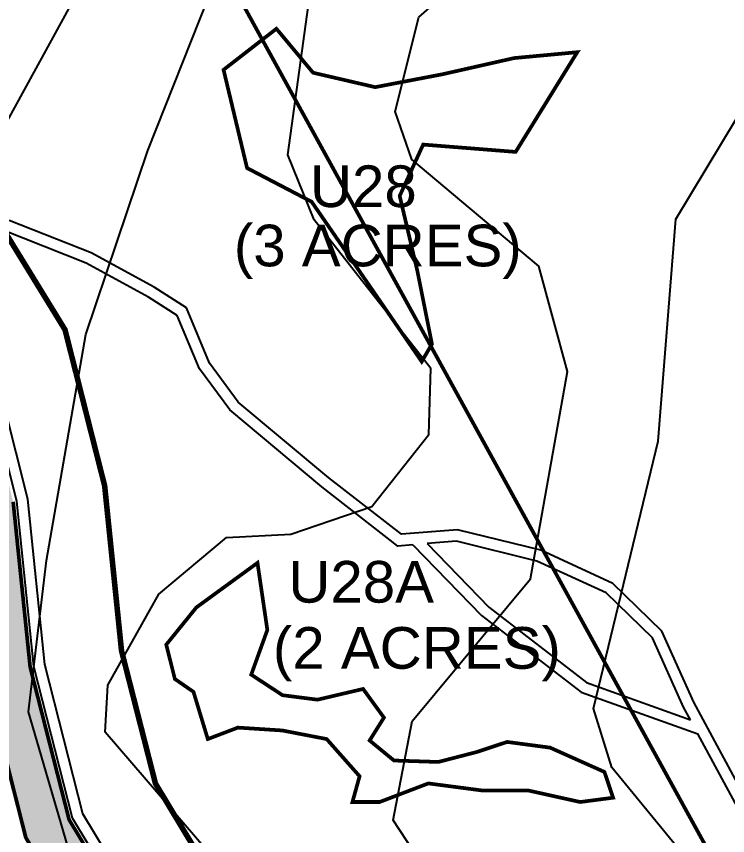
# Model space of a CAD drawing. Header units: metres. Extents: x 218545 to 227455, y 1543467 to 1556082.
# Drawn here: x 223051.7 to 223435.5, y 1547754.4 to 1548196.7 of the extents above; entities that cross this region are included whole.
import ezdxf

# ---------------------------------------------------------------- set-up
doc = ezdxf.new("R2010")
doc.units = ezdxf.units.M
doc.header["$MEASUREMENT"] = 0
for name, color, linetype in [('10 M CONTOUR', 20, 'Continuous'), ('2 M CONTOUR', 33, 'Continuous'), ('CART TRACK', 30, 'Continuous'), ('EXCAVATED CANAL', 160, 'Continuous'), ('SATGE-2', 160, 'Continuous'), ('UUL', 90, 'Continuous')]:
    doc.layers.add(name, color=color, linetype=linetype)
doc.layers.add('BO', color=7, linetype='Continuous', lineweight=30)
doc.styles.get("Standard").update_dxf_attribs({"font": 'arial.ttf'})

msp = doc.modelspace()

# ---------------------------------------------------------------- hatches: boundary and pattern name
at = {"layer": 'EXCAVATED CANAL'}
h = msp.add_hatch(dxfattribs=at)
h.set_pattern_fill('DOTS', color=256, scale=50)
h.set_pattern_definition([(0, (0.1397, 0.1363), (1.5625, 3.125), [0, -3.125])])
h.paths.add_polyline_path([(221677.6937, 1554791.64442), (221704.67316, 1554781.50768), (221725.84354, 1554764.12013), (221771.77601, 1554658.84245), (221826.66019, 1554604.5166), (221890.14239, 1554543.40766), (221937.5323, 1554495.62726), (221949.02306, 1554474.38318), (221970.84004, 1554401.16884), (221985.50391, 1554342.1364), (221990.8142, 1554293.13117), (221922.06107, 1554210.45335), (221883.85237, 1554172.24465), (221834.68547, 1554146.36733), (221786.59744, 1554139.63501), (221713.05915, 1554113.20718), (221640.09635, 1554026.29562), (221578.70094, 1553948.7665), (221543.8227, 1553881.343), (221550.37321, 1553816.99215), (221575.22372, 1553730.01538), (221619.73786, 1553599.64432), (221627.53279, 1553553.64843), (221647.60429, 1553471.24962), (221685.23951, 1553402.33735), (221702.72777, 1553385.14753), (221718.31628, 1553368.57315), (221759.68082, 1553305.34543), (221793.41232, 1553269.19256), (221866.96525, 1553193.56155), (221898.48979, 1553155.27226), (221955.71109, 1553087.99832), (222027.36459, 1553011.99203), (222080.24728, 1552953.06813), (222103.79949, 1552923.00001), (222162.61161, 1552843.31454), (222212.67089, 1552774.4831), (222285.17552, 1552689.96857), (222319.21374, 1552649.32189), (222332.67594, 1552622.88749), (222345.26961, 1552593.48022), (222359.18048, 1552556.08916), (222368.11872, 1552534.61058), (222389.54691, 1552422.82945), (222416.94495, 1552265.45475), (222446.87895, 1552199.76931), (222474.88143, 1552155.82976), (222526.95495, 1552085.99911), (222633.93532, 1551930.3591), (222665.01712, 1551866.46674), (222674.38512, 1551777.36289), (222665.28065, 1551717.94056), (222643.93351, 1551662.4778), (222613.05268, 1551577.63886), (222608.08692, 1551544.38406), (222608.54407, 1551495.18901), (222625.47574, 1551477.79524), (222626.96748, 1551470.94678), (222622.09495, 1551441.15212), (222622.71151, 1551410.9404), (222638.97905, 1551280.55909), (222646.22726, 1551144.9598), (222650.3292, 1551108.07219), (222664.44073, 1550783.9432), (222658.66497, 1550677.51638), (222648.79081, 1550640.74825), (222629.83511, 1550607.52051), (222586.42228, 1550552.69021), (222533.33897, 1550497.69687), (222459.74745, 1550428.34623), (222363.1073, 1550330.83662), (222312.43248, 1550273.59953), (222247.4693, 1550206.90611), (222157.04628, 1550111.10256), (222083.86052, 1550040.18285), (222009.27453, 1549958.49819), (221838.28985, 1549793.2243), (221733.41196, 1549688.99052), (221661.42128, 1549610.98472), (221593.45514, 1549539.70631), (221536.09912, 1549481.41053), (221507.92632, 1549440.67863), (221485.62919, 1549390.74303), (221459.14595, 1549318.28691), (221440.5382, 1549225.18609), (221427.15324, 1549142.08652), (221412.21579, 1549050.15665), (221410.45962, 1548979.46286), (221425.16964, 1548904.80015), (221445.17672, 1548833.95243), (221473.74653, 1548779.18003), (221521.21905, 1548733.53019), (221571.70567, 1548707.5099), (221659.71715, 1548674.33117), (221748.07972, 1548647.895), (221835.34799, 1548619.47559), (221961.60573, 1548577.88445), (222075.40908, 1548543.75533), (222176.56515, 1548502.16753), (222306.15866, 1548445.41572), (222451.21444, 1548392.87583), (222529.3421, 1548381.06278), (222609.89339, 1548371.02657), (222662.85006, 1548354.1647), (222700.84907, 1548322.2047), (222774.53831, 1548250.45465), (222878.80881, 1548150.12341), (222941.85942, 1548088.53022), (222984.44789, 1548036.43783), (223007.99985, 1547998.04314), (223025.23783, 1547930.19402), (223034.36018, 1547840.97104), (223056.79053, 1547753.19681), (223115.36795, 1547656.06126), (223190.51503, 1547596.0062), (223348.91253, 1547525.59569), (223480.63732, 1547497.20699), (223485.90427, 1547521.64588), (223356.70584, 1547549.49011), (223203.60947, 1547617.54417), (223134.46775, 1547672.79994), (223080.1005, 1547762.95401), (223059.04163, 1547845.3614), (223049.92106, 1547934.56697), (223031.29519, 1548007.87888), (223004.8735, 1548050.95184), (222960.32932, 1548105.43636), (222896.21099, 1548168.07258), (222791.92572, 1548268.41803), (222717.63742, 1548340.75138), (222675.15281, 1548376.48411), (222615.27695, 1548395.54911), (222532.75695, 1548405.83061), (222457.40024, 1548417.22469), (222315.43975, 1548468.64345), (222186.33374, 1548525.18176), (222083.77318, 1548567.34699), (221969.10873, 1548601.73435), (221843.12958, 1548643.23372), (221755.53424, 1548671.75964), (221667.71908, 1548698.03204), (221581.87539, 1548730.39355), (221535.91651, 1548754.08029), (221494.02165, 1548794.36661), (221468.53503, 1548843.2281), (221449.50301, 1548910.623), (221435.52028, 1548981.59427), (221437.16572, 1549047.83064), (221451.83237, 1549138.09394), (221465.14539, 1549220.74687), (221483.28515, 1549311.50616), (221508.81139, 1549381.34401), (221529.80766, 1549428.36627), (221555.43289, 1549465.41492), (221611.41314, 1549522.31238), (221679.65493, 1549593.87987), (221751.41782, 1549671.63885), (221855.78973, 1549775.36977), (222027.21026, 1549941.06496), (222101.80686, 1550022.76124), (222174.84432, 1550093.53723), (222265.51505, 1550189.60324), (222330.75613, 1550256.58195), (222381.35911, 1550313.73791), (222477.2037, 1550410.44478), (222550.91528, 1550479.90857), (222605.26123, 1550536.20999), (222650.61131, 1550593.48703), (222672.10057, 1550631.15588), (222683.48673, 1550673.55421), (222689.47025, 1550783.8092), (222675.26897, 1551109.99956), (222671.15335, 1551147.01019), (222663.89621, 1551282.77669), (222647.67983, 1551412.74791), (222647.13642, 1551439.375), (222652.40855, 1551471.6131), (222648.38025, 1551490.10666), (222633.44984, 1551505.44455), (222633.10417, 1551542.64335), (222637.40648, 1551571.45512), (222667.34729, 1551653.71153), (222689.58296, 1551711.4828), (222699.58555, 1551776.767), (222689.42059, 1551873.45127), (222655.59772, 1551942.97821), (222547.2843, 1552100.5576), (222495.47102, 1552170.03928), (222468.90224, 1552211.72917), (222441.0243, 1552272.90291), (222414.13993, 1552427.32708), (222392.18764, 1552541.8422), (222382.44504, 1552565.25368), (222368.48937, 1552602.76515), (222355.3303, 1552633.49266), (222340.2031, 1552663.19646), (222304.24686, 1552706.13353), (222232.29886, 1552789.99924), (222182.77844, 1552858.08975), (222123.70148, 1552938.13404), (222099.41212, 1552969.14325), (222045.76565, 1553028.9182), (221974.34025, 1553104.68253), (221917.66267, 1553171.31722), (221885.60826, 1553210.25008), (221811.30219, 1553286.65628), (221779.52006, 1553320.869), (221738.11281, 1553384.162), (221720.67455, 1553402.70311), (221705.48675, 1553417.63174), (221671.21237, 1553480.39011), (221652.1315, 1553558.72211), (221644.14698, 1553605.83678), (221599.18365, 1553737.52338), (221575.11946, 1553821.74806), (221569.55125, 1553876.44892), (221599.8824, 1553935.08239), (221659.55142, 1554010.43144), (221727.92599, 1554091.87762), (221792.64591, 1554115.13634), (221842.5016, 1554122.11614), (221898.91039, 1554151.80498), (221940.62423, 1554193.51882), (222016.87018, 1554287.38728), (222010.45741, 1554346.56662), (221995.23918, 1554407.83077), (221972.50841, 1554484.11162), (221958.04406, 1554510.85328), (221907.88908, 1554561.42153), (221844.32293, 1554622.61128), (221793.01178, 1554673.40044), (221746.58877, 1554779.80245), (221717.48596, 1554803.70502), (221684.94991, 1554815.92949), (221656.53043, 1554822.32331), (221650.9804, 1554797.65439)])

# ---------------------------------------------------------------- linework, layer by layer
at = {"const_width": 2, "elevation": -1469.86579}
msp.add_lwpolyline([(221521.21905, 1548733.53019), (221571.70567, 1548707.5099), (221659.71715, 1548674.33117), (221748.07972, 1548647.895), (221845.07791, 1548616.27041), (221991.79908, 1548568.8296), (222075.40908, 1548543.75533), (222224.07946, 1548481.35998), (222316.88131, 1548438.83092), (222378.68655, 1548419.14577), (222451.21444, 1548392.87583), (222502.26006, 1548385.15764), (222609.89339, 1548371.02657), (222662.85006, 1548354.1647), (222760.63609, 1548263.99102), (222910.33411, 1548119.32682), (222940.56893, 1548090.10869), (222984.44789, 1548036.43783), (223007.99985, 1547998.04314), (223025.75777, 1547925.10867), (223034.36018, 1547840.97104), (223056.79053, 1547753.19681), (223109.79938, 1547665.29529)], dxfattribs=at)
at = {"layer": '10 M CONTOUR'}
msp.add_polyline3d([(223099.7561, 1547228.30357, -1039.86579), (223107.85669, 1547272.59232, -1039.86579), (223093.53724, 1547356.55076, -1039.86579), (223078.12644, 1547420.76722, -1039.86579), (223095.88458, 1547487.1354, -1039.86579), (223237.02769, 1547523.57832, -1039.86579), (223329.86769, 1547493.82132, -1039.86579), (223377.41151, 1547524.17678, -1039.86579), (223387.38969, 1547575.49832, -1039.86579), (223348.07069, 1547610.40932, -1039.86579), (223315.21569, 1547621.48432, -1039.86579), (223240.80969, 1547615.07132, -1039.86579), (223150.10169, 1547648.67532, -1039.86579), (223084.08669, 1547732.45632, -1039.86579), (223058.25969, 1547821.27132, -1039.86579), (223067.96769, 1547902.94032, -1039.86579), (223089.12883, 1548024.87838, -1039.86579), (223122.61569, 1548124.36632, -1039.86579), (223197.45944, 1548313.05208, -1039.86579), (223240.42069, 1548359.16857, -1039.86579), (223322.68769, 1548379.88432, -1039.86579), (223386.48597, 1548458.4479, -1039.86579), (223362.91369, 1548659.84432, -1039.86579), (223319.70589, 1548821.45458, -1039.86579)], dxfattribs=at)
at = {"layer": '2 M CONTOUR'}
for points in [[(222242.37375, 1547122.14996, -1037.86579), (222261.96769, 1547120.39232, -1037.86579), (222508.96969, 1547152.65332, -1037.86579), (222655.67469, 1547145.45332, -1037.86579), (222829.12169, 1547177.70632, -1037.86579), (222941.65169, 1547173.36532, -1037.86579), (223013.22469, 1547183.88432, -1037.86579), (223037.22869, 1547211.67532, -1037.86579), (223043.51169, 1547277.14632, -1037.86579), (223033.61969, 1547306.05732, -1037.86579), (222962.55169, 1547387.46232, -1037.86579), (222952.46936, 1547479.05521, -1037.86579), (223006.08669, 1547579.24346, -1037.86579), (223030.59169, 1547659.53832, -1037.86579), (223031.93304, 1548113.26049, -1037.86579), (223093.55869, 1548226.06832, -1037.86579), (223137.87969, 1548356.53132, -1037.86579), (223172.11769, 1548402.99632, -1037.86579), (223309.85469, 1548449.06332, -1037.86579), (223333.87769, 1548494.31732, -1037.86579), (223335.79469, 1548608.52032, -1037.86579), (223321.17569, 1548659.92032, -1037.86579), (223196.00869, 1548842.70032, -1037.86579)], [(223365.50743, 1547376.67081, -1043.86579), (223391.71869, 1547400.08732, -1043.86579), (223439.79869, 1547440.41132, -1043.86579), (223475.77269, 1547519.15932, -1043.86579), (223431.95569, 1547664.14032, -1043.86579), (223395.02269, 1547700.56032, -1043.86579), (223269.79269, 1547740.29032, -1043.86579), (223255.07869, 1547762.62232, -1043.86579), (223265.19269, 1547816.12732, -1043.86579), (223329.08769, 1547893.07532, -1043.86579), (223349.20469, 1548004.94632, -1043.86579), (223333.69269, 1548061.90032, -1043.86579), (223265.10869, 1548119.51332, -1043.86579), (223256.18469, 1548145.31332, -1043.86579), (223268.84069, 1548196.40432, -1043.86579), (223317.33969, 1548238.95432, -1043.86579), (223402.13121, 1548219.08087, -1043.86579), (223464.19569, 1548232.94232, -1043.86579), (223478.97416, 1548272.57106, -1043.86579), (223478.27069, 1548446.68432, -1043.86579), (223448.26569, 1548588.81132, -1043.86579), (223455.15169, 1548744.79832, -1043.86579)], [(223460.79855, 1547424.33697, -1045.86579), (223475.64728, 1547445.23512, -1045.86579), (223499.32869, 1547543.76232, -1045.86579), (223474.70969, 1547667.19532, -1045.86579), (223372.98069, 1547791.14132, -1045.86579), (223363.14769, 1547823.02632, -1045.86579), (223398.09969, 1547967.42132, -1045.86579), (223407.60923, 1548087.27289, -1045.86579), (223457.33817, 1548169.74683, -1045.86579), (223526.10469, 1548205.26532, -1045.86579), (223543.13869, 1548258.01132, -1045.86579), (223522.24569, 1548357.46732, -1045.86579), (223523.34269, 1548474.88532, -1045.86579), (223491.47069, 1548579.13832, -1045.86579), (223518.96115, 1548746.99801, -1045.86579)], [(223156.04959, 1547260.44743, -1041.86579), (223157.15769, 1547263.80732, -1041.86579), (223190.82193, 1547372.1042, -1041.86579), (223258.69497, 1547432.49785, -1041.86579), (223335.57569, 1547437.09532, -1041.86579), (223389.92369, 1547454.45832, -1041.86579), (223429.63869, 1547504.88532, -1041.86579), (223427.54869, 1547585.07132, -1041.86579), (223399.43169, 1547643.60132, -1041.86579), (223338.24669, 1547676.82832, -1041.86579), (223237.50769, 1547682.93332, -1041.86579), (223162.80069, 1547736.81132, -1041.86579), (223099.55869, 1547810.20732, -1041.86579), (223100.93969, 1547835.59732, -1041.86579), (223128.60869, 1547884.77232, -1041.86579), (223164.99369, 1547915.38532, -1041.86579), (223199.74869, 1547917.07032, -1041.86579), (223243.52569, 1547932.123, -1041.86579), (223274.33677, 1547970.94833, -1041.86579), (223275.43269, 1548006.58732, -1041.86579), (223212.30469, 1548086.87332, -1041.86579), (223198.22369, 1548122.01832, -1041.86579), (223209.34369, 1548202.99132, -1041.86579)]]:
    msp.add_polyline3d(points, dxfattribs=at)
at = {"layer": 'BO', "ltscale": 100, "const_width": 3, "elevation": -1469.86579}
msp.add_lwpolyline([(223567.3456, 1548697.90236), (223536.06643, 1548589.85548), (223535.12145, 1548584.1354), (223575.23969, 1548499.68532), (223554.5602, 1548257.1688), (223520.34411, 1548191.56842), (223468.48369, 1548098.11832), (223445.27969, 1548015.00032), (223452.22369, 1547825.70232), (223451.53593, 1547742.12288), (223477.54064, 1547692.31002), (223509.1975, 1547584.32835), (223501.73832, 1547551.94784), (223418.62978, 1547573.85591), (223324.67198, 1547608.83862), (223252.75834, 1547639.37387), (223172.66737, 1547706.2773), (223126.72045, 1547782.46843), (223108.40453, 1547854.14213), (223099.28752, 1547943.31289), (223077.88586, 1548027.55036), (223045.72471, 1548079.97985)], dxfattribs=at)
at = {"layer": 'CART TRACK', "linetype": 'Continuous', "ltscale": 50, "elevation": -1469.86579}
for points in [[(223486.32563, 1547523.60099), (223357.3293, 1547551.40166), (223204.65703, 1547619.26721), (223135.99574, 1547674.13904), (223081.9653, 1547763.73459), (223061.01615, 1547845.71263), (223051.89572, 1547934.91681), (223033.15881, 1548008.66574), (223006.50755, 1548052.11296), (222961.80692, 1548106.78885), (222897.60317, 1548169.50852), (222793.31671, 1548269.85511), (222718.98049, 1548342.23512), (222676.13703, 1548378.26966), (222615.70764, 1548397.51091), (222533.03013, 1548407.81204), (222457.8951, 1548419.17259), (222316.18223, 1548470.50167), (222187.11523, 1548527.0229), (222084.44231, 1548569.23432), (221969.70897, 1548603.64234), (221843.75211, 1548645.13437), (221756.13061, 1548673.66881)], [(223265.62869, 1547911.40388), (223257.57804, 1547910.7473), (223216.49084, 1547942.77584), (223166.83503, 1547984.22217), (223150.4485, 1548006.48735), (223138.49489, 1548035.14957), (223122.91728, 1548045.15454), (223089.37212, 1548063.53651), (223043.93394, 1548081.43928), (223011.88735, 1548120.50014), (222982.42208, 1548150.55144), (222947.99163, 1548176.96472), (222926.13793, 1548191.3289), (222893.8984, 1548189.71325), (222885.13876, 1548189.82857)], [(223487.58969, 1547529.46632), (223359.19969, 1547557.13632), (223207.79969, 1547624.43632), (223140.57969, 1547678.15632), (223087.55969, 1547766.07632), (223066.93969, 1547846.76632), (223057.81969, 1547935.96632), (223038.74969, 1548011.02632), (223011.40969, 1548055.59632), (222966.23969, 1548110.84632), (222901.77969, 1548173.81632), (222885.13876, 1548189.82857)], [(223568.63969, 1547541.13632), (223550.40174, 1547575.44041), (223537.94856, 1547590.7533), (223516.63451, 1547597.21338), (223504.66024, 1547601.52011), (223490.83747, 1547645.71692), (223478.58161, 1547708.77698), (223447.32882, 1547770.61256), (223417.30372, 1547826.51231), (223400.04005, 1547864.70357), (223373.52817, 1547890.57505), (223334.68512, 1547908.43871), (223289.67641, 1547919.52649), (223259.46519, 1547917.06256), (223220.34718, 1547947.55607), (223171.3405, 1547988.46058), (223155.83208, 1548009.53265), (223143.42534, 1548039.28138), (223126.05593, 1548050.43716), (223091.98356, 1548069.10802), (223047.66954, 1548086.56787)], [(223265.62869, 1547911.40388), (223302.71833, 1547873.20918), (223356.53215, 1547831.78657), (223419.54788, 1547809.35631)], [(223415.45751, 1547816.97163), (223411.7944, 1547823.79148), (223394.92164, 1547861.11796), (223369.99851, 1547885.43907), (223332.64952, 1547902.61562), (223289.17869, 1547913.32454), (223273.37837, 1547912.03592)], [(223273.37837, 1547912.03592), (223306.72118, 1547877.69969), (223359.44709, 1547837.11448), (223415.45751, 1547816.97163)], [(223563.21742, 1547538.25354), (223545.26015, 1547572.0297), (223534.3695, 1547585.42125), (223514.70346, 1547591.38184), (223499.71019, 1547596.77439), (223484.87449, 1547644.20995), (223472.71616, 1547706.76815), (223441.88263, 1547767.77418), (223419.54788, 1547809.35631)]]:
    msp.add_lwpolyline(points, dxfattribs=at)
at = {"layer": 'EXCAVATED CANAL', "linetype": 'Continuous', "lineweight": 50, "elevation": -1469.86579}
msp.add_lwpolyline([(223034.36018, 1547840.97104), (223056.79053, 1547753.19681), (223115.36795, 1547656.06126), (223190.51503, 1547596.0062), (223348.91253, 1547525.59569), (223475.76822, 1547498.25635), (223480.63732, 1547497.20699), (223485.90427, 1547521.64588), (223356.70584, 1547549.49011), (223203.60947, 1547617.54417), (223134.46775, 1547672.79994), (223080.1005, 1547762.95401), (223059.04163, 1547845.3614), (223049.92106, 1547934.56697)], dxfattribs=at)
at = {"layer": 'SATGE-2', "color": 3, "lineweight": 40, "elevation": -1469.86579}
msp.add_lwpolyline([(223567.3456, 1548697.90236), (223536.06643, 1548589.85548), (223535.12145, 1548584.1354), (223575.23969, 1548499.68532), (223554.5602, 1548257.1688), (223520.34411, 1548191.56842), (223468.48369, 1548098.11832), (223445.27969, 1548015.00032), (223452.22369, 1547825.70232), (223451.53593, 1547742.12288), (223477.54064, 1547692.31002), (223509.1975, 1547584.32835), (223501.73832, 1547551.94784), (223418.62978, 1547573.85591), (223324.67198, 1547608.83862), (223252.75834, 1547639.37387), (223172.66737, 1547706.2773), (223126.72045, 1547782.46843), (223108.40453, 1547854.14213), (223099.28752, 1547943.31289), (223077.88586, 1548027.55036), (223045.72471, 1548079.97985)], dxfattribs=at)
at = {"layer": 'SATGE-2', "color": 0, "const_width": 2, "elevation": -1469.86579}
msp.add_lwpolyline([(222980.20617, 1548555.62948), (223504.66024, 1547601.52011)], dxfattribs=at)
at = {"layer": 'UUL', "const_width": 2, "elevation": -1469.86579}
for points in [[(223211.01052, 1548096.64153), (223270.42474, 1548010.33837), (223275.96772, 1548019.84242), (223268.04744, 1548059.42861), (223258.54432, 1548099.80711), (223271.21919, 1548127.51964), (223321.12423, 1548123.56175), (223354.39425, 1548177.39853), (223320.32977, 1548174.23295), (223281.58348, 1548165.47719), (223245.32364, 1548158.52613), (223211.80497, 1548166.31351), (223191.99821, 1548190.06816), (223163.47671, 1548167.89814), (223176.15765, 1548114.85001)], [(223181.7916, 1547901.64509), (223187.11019, 1547865.42989), (223178.40759, 1547841.28642), (223195.32157, 1547830.1794), (223214.16407, 1547827.76579), (223238.80427, 1547833.55773), (223250.04791, 1547818.08933), (223242.31563, 1547805.73148), (223255.45747, 1547794.91424), (223279.41844, 1547794.14027), (223300.28649, 1547799.55073), (223316.52125, 1547804.95751), (223339.71202, 1547801.86897), (223369.08255, 1547788.73349), (223373.72192, 1547774.8277), (223355.94071, 1547772.50946), (223328.11663, 1547778.69021), (223303.37941, 1547778.69021), (223274.00888, 1547782.55273), (223247.72519, 1547772.50946), (223233.04296, 1547772.50946), (223236.90607, 1547786.41524), (223219.12486, 1547806.50178), (223195.16389, 1547811.13827), (223171.20293, 1547812.68254), (223154.97424, 1547806.50178), (223147.24196, 1547831.99511), (223137.19303, 1547838.94984), (223132.55366, 1547857.48844), (223148.78841, 1547877.57498)]]:
    msp.add_lwpolyline(points, close=True, dxfattribs=at)

# ---------------------------------------------------------------- texts
at = {"layer": 'UUL'}
for s, p in [('U28', (223210.11233, 1548093.77129, -3419.53443)), ('(3 ACRES)', (223169.02907, 1548061.76781, -3419.53443)), ('U28A', (223198.44417, 1547880.17388, -3419.53443)), ('(2 ACRES)', (223190.10939, 1547844.47295, -3419.53443))]:
    msp.add_text(s, height=22.5, dxfattribs=at).set_placement(p)

doc.saveas('drawing.dxf')
